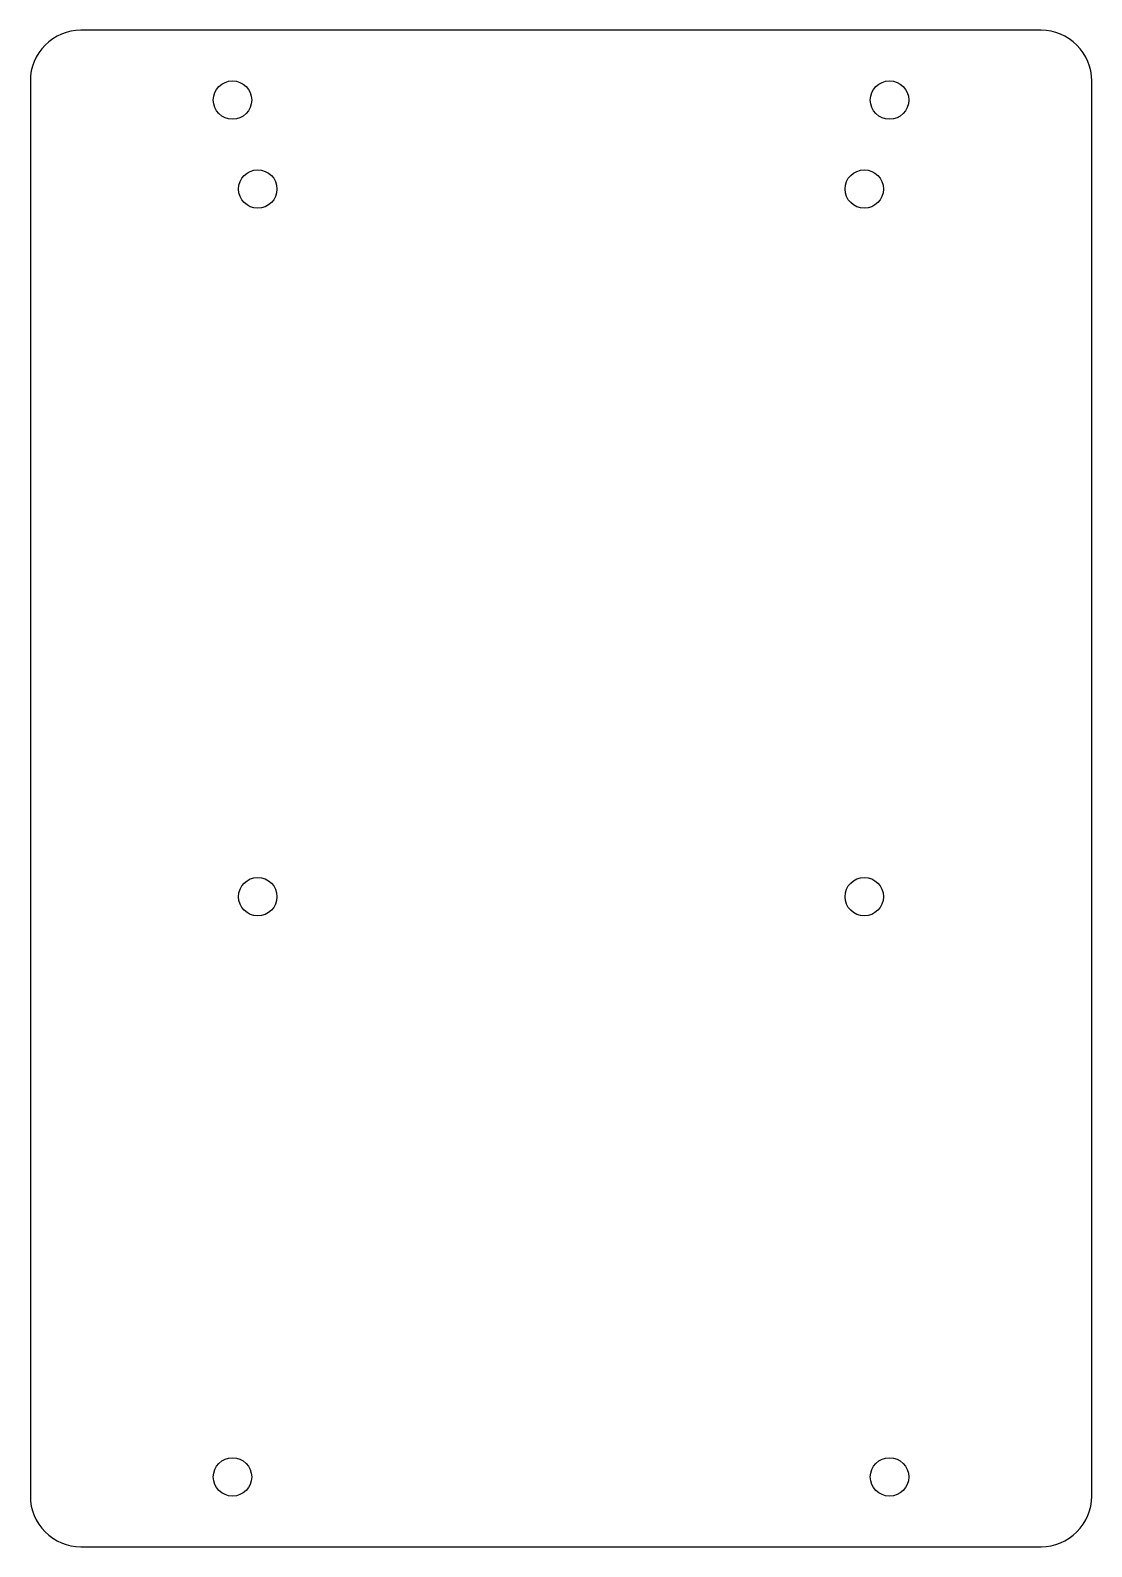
# Model space of a CAD drawing. Header units: millimetres. Extents: x 142 to 247, y -80 to 70.
import ezdxf

# ---------------------------------------------------------------- set-up
doc = ezdxf.new("R2010")
doc.units = ezdxf.units.MM
doc.header["$MEASUREMENT"] = 0
doc.layers.add('도면층1', color=80, linetype='Continuous')

msp = doc.modelspace()

# ---------------------------------------------------------------- linework, layer by layer
for centre in [(161.61, 63.1), (226.61, 63.1), (164.11, 54.3), (224.11, 54.3), (164.11, -15.7), (224.11, -15.7), (161.61, -73.1), (226.61, -73.1)]:
    msp.add_circle(centre, 1.9)
at = {"layer": '도면층1'}
msp.add_lwpolyline([(146.61, -80), (241.61, -80, 0.414214), (246.61, -75), (246.61, 65, 0.414214), (241.61, 70), (146.61, 70, 0.414214), (141.61, 65), (141.61, -75, 0.414214)], format="xyb", close=True, dxfattribs=at)

doc.saveas('drawing.dxf')
